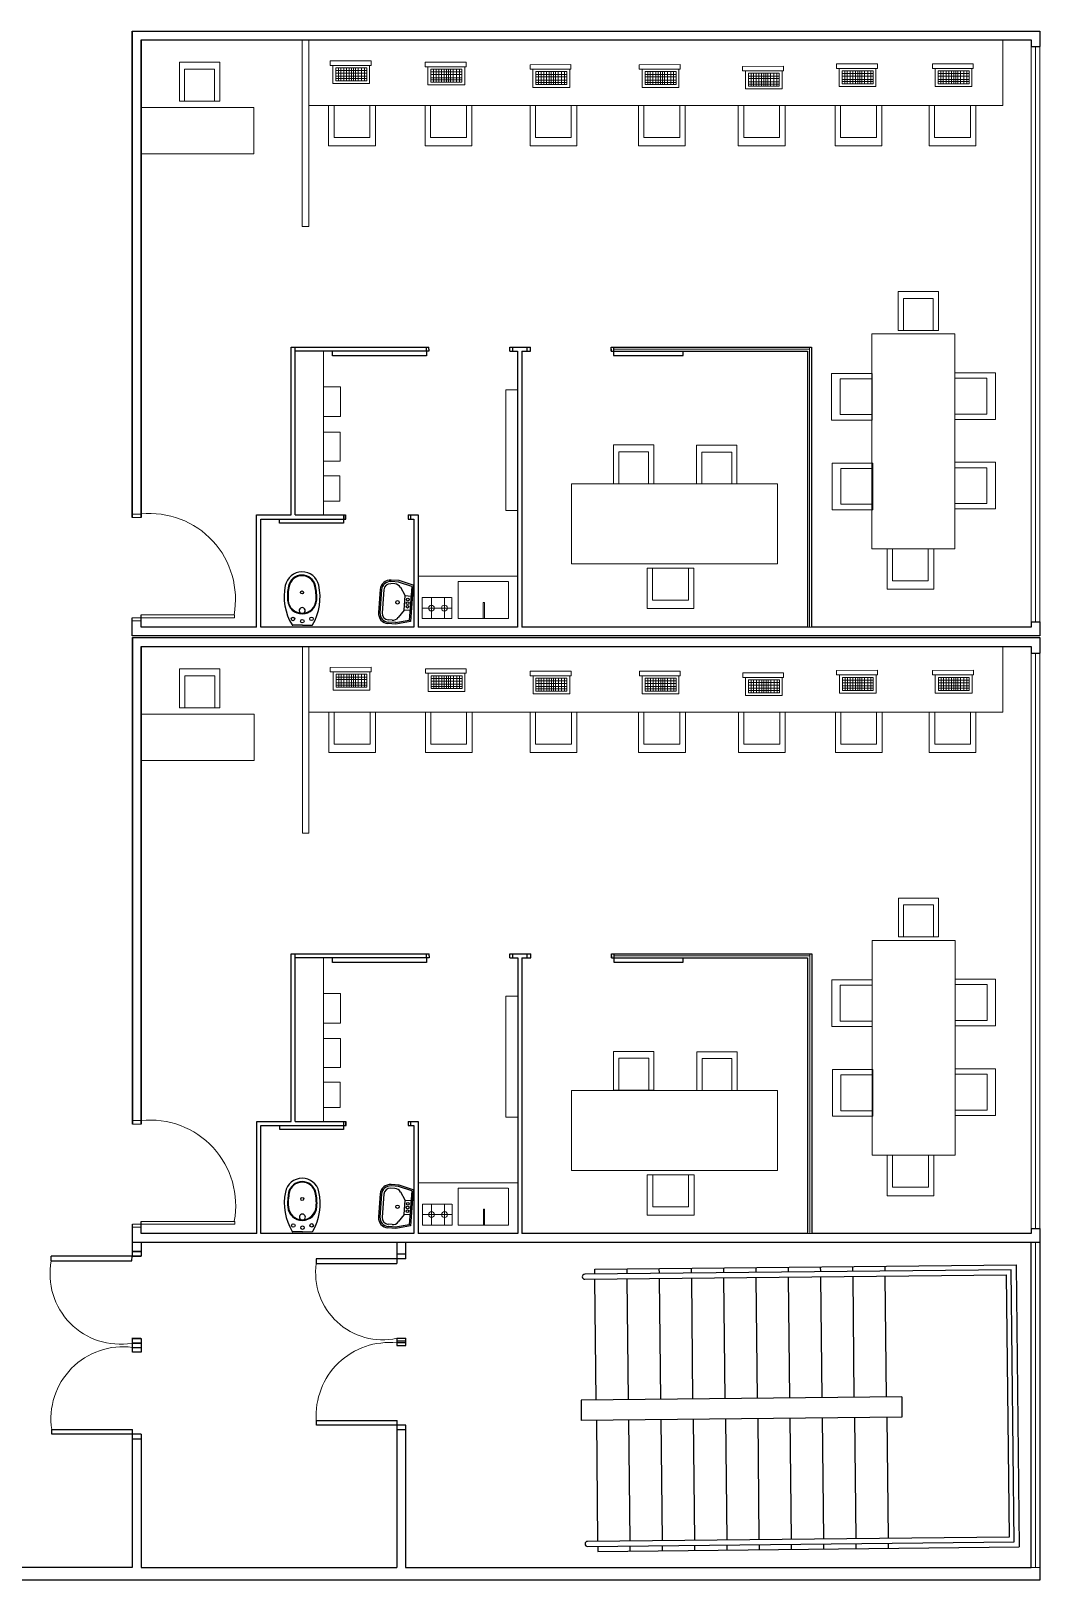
# Model space of a CAD drawing. Header units: metres. Extents: x 325024 to 7190115, y 7391967 to 10157759.
# Drawn here: x 326543.86 to 326553.87, y 7393250.49 to 7393265.85 of the extents above; entities that cross this region are included whole.
import ezdxf

# ---------------------------------------------------------------- set-up
doc = ezdxf.new("R2010")
doc.units = ezdxf.units.M
for name, color, linetype in [('Alvenaria', 6, 'Continuous'), ('Corrimão', 1, 'Continuous'), ('HIDRAULICA', 3, 'Continuous'), ('PECAS', 2, 'Continuous')]:
    doc.layers.add(name, color=color, linetype=linetype)
for name, color, linetype, lineweight in [('ESQUADRIA', 2, 'Continuous', 15), ('linagrossa', 7, 'Continuous', 25), ('MÓVEIS', 7, 'Continuous', 13), ('PISO', 254, 'Continuous', 9), ('VIDRO', 4, 'Continuous', 15)]:
    doc.layers.add(name, color=color, linetype=linetype, lineweight=lineweight)

# ---------------------------------------------------------------- blocks, each defined once
blk = doc.blocks.new('new block.dwg vaso sanitario')
at = {"layer": 'PECAS', "color": 0}
for q in [(0, 95.742742), (0, -95.742742)]:
    blk.add_line((0, 0), q, dxfattribs=at)
for centre, radius in [((40.000002, 0), 17.500001), ((62.500003, 91.500003), 17.500001), ((325.000014, 0), 15.000001), ((62.500003, -91.500004), 17.500001)]:
    blk.add_circle(centre, radius, dxfattribs=at)
for centre, radius, start, end in [((281.877309, -367.965429), 546.302538, 78.038978, 120.612911), ((359.829176, 0), 170.170846, 0, 78.038978), ((7.500001, 95.742742), 7.5, 120.612911, 180), ((257.500011, 0), 145.000006, 94.115245, 180), ((257.500011, 0), 145.000006, 180, 265.884755), ((257.500011, 0), 138.500006, 94.115245, 180), ((257.500011, 0), 138.500006, 180, 265.884755), ((145.000006, 0), 30.000001, 213.541951, 146.458049), ((282.97582, -354.084727), 500.00002, 77.754014, 94.115245), ((282.97582, -354.084727), 493.50002, 77.754014, 94.115245), ((359.829176, 0), 131.170844, 0, 77.754014), ((359.829176, 0), 131.170844, 282.245986, 0), ((359.829176, 0), 137.670844, 0, 77.754014), ((359.829176, 0), 137.670844, 282.245986, 0), ((359.829176, 0), 170.170846, 281.961022, 0), ((7.500001, -95.742742), 7.5, 180, 239.387089), ((281.877309, 367.965428), 546.302538, 239.387089, 281.961022), ((282.97582, 354.084726), 500.00002, 265.884755, 282.245986), ((282.97582, 354.084726), 493.50002, 265.884755, 282.245986)]:
    blk.add_arc(centre, radius, start, end, dxfattribs=at)
blk = doc.blocks.new('Escada Emergência')
at = {"layer": 'Alvenaria'}
for p, q in [((-4.18, -0.05), (-4.18, 0)), ((-4.18, 0), (0, 0)), ((-3.86, -0.05), (-3.86, 0)), ((-3.54, -0.05), (-3.54, 0)), ((-3.22, -0.05), (-3.22, 0)), ((-2.9, -0.05), (-2.9, 0)), ((-2.58, -0.05), (-2.58, 0)), ((-2.26, -0.05), (-2.26, 0)), ((-1.94, -0.05), (-1.94, 0)), ((-1.62, -0.05), (-1.62, 0)), ((-1.3, -0.05), (-1.3, 0)), ((0, -2.8), (0, 0)), ((-4.18, -1.3), (-4.18, -0.1)), ((-3.86, -1.3), (-3.86, -0.1)), ((-3.54, -1.3), (-3.54, -0.1)), ((-3.22, -1.3), (-3.22, -0.1)), ((-2.9, -1.3), (-2.9, -0.1)), ((-2.58, -1.3), (-2.58, -0.1)), ((-2.26, -1.3), (-2.26, -0.1)), ((-1.94, -1.3), (-1.94, -0.1)), ((-1.62, -1.3), (-1.62, -0.1)), ((-1.3, -1.3), (-1.3, -0.1)), ((-1.15, -1.3), (-4.33, -1.3)), ((-4.33, -1.5), (-4.33, -1.3)), ((-1.15, -1.5), (-1.15, -1.3)), ((-1.15, -1.5), (-4.33, -1.5)), ((-4.18, -1.5), (-4.18, -2.7)), ((-3.86, -1.5), (-3.86, -2.7)), ((-3.54, -1.5), (-3.54, -2.7)), ((-3.22, -1.5), (-3.22, -2.7)), ((-2.9, -1.5), (-2.9, -2.7)), ((-2.58, -1.5), (-2.58, -2.7)), ((-2.26, -1.5), (-2.26, -2.7)), ((-1.94, -1.5), (-1.94, -2.7)), ((-1.62, -1.5), (-1.62, -2.7)), ((-1.3, -1.5), (-1.3, -2.7)), ((-4.18, -2.75), (-4.18, -2.8)), ((-3.86, -2.75), (-3.86, -2.8)), ((-3.54, -2.75), (-3.54, -2.8)), ((-3.22, -2.75), (-3.22, -2.8)), ((-2.9, -2.75), (-2.9, -2.8)), ((-2.58, -2.75), (-2.58, -2.8)), ((-2.26, -2.75), (-2.26, -2.8)), ((-1.94, -2.75), (-1.94, -2.8)), ((-1.62, -2.75), (-1.62, -2.8)), ((-1.3, -2.75), (-1.3, -2.8)), ((-4.18, -2.8), (0, -2.8))]:
    blk.add_line(p, q, dxfattribs=at)
at = {"layer": 'Corrimão'}
blk.add_lwpolyline([(-4.28, -0.05), (-0.05, -0.05), (-0.05, -2.75), (-4.28, -2.75, -1), (-4.28, -2.7), (-0.1, -2.7), (-0.1, -0.1), (-4.28, -0.1, -1)], format="xyb", close=True, dxfattribs=at)
blk = doc.blocks.new('pia de banheiro')
at = {"layer": 'HIDRAULICA', "color": 0}
for p, q in [((-1167.941, -47.098), (-1167.741, -47.048)), ((-1167.921, -47.113), (-1167.736, -47.067)), ((-1167.741, -47.048), (-1167.632, -47.048)), ((-1167.741, -47.068), (-1167.632, -47.068)), ((-1167.941, -47.598), (-1167.941, -47.098)), ((-1167.921, -47.582), (-1167.921, -47.113)), ((-1167.921, -47.248), (-1167.841, -47.248)), ((-1167.841, -47.248), (-1167.767, -47.141)), ((-1167.841, -47.248), (-1167.841, -47.448)), ((-1167.685, -47.098), (-1167.632, -47.098)), ((-1167.541, -47.506), (-1167.541, -47.189)), ((-1167.511, -47.506), (-1167.511, -47.189)), ((-1167.491, -47.506), (-1167.491, -47.189)), ((-1167.841, -47.448), (-1167.921, -47.448)), ((-1167.841, -47.448), (-1167.771, -47.553)), ((-1167.941, -47.598), (-1167.741, -47.648)), ((-1167.921, -47.582), (-1167.736, -47.628)), ((-1167.741, -47.628), (-1167.632, -47.628)), ((-1167.741, -47.648), (-1167.632, -47.648)), ((-1167.687, -47.598), (-1167.632, -47.598))]:
    blk.add_line(p, q, dxfattribs=at)
for centre, radius in [((-1167.881, -47.298), 0.0183), ((-1167.881, -47.348), 0.0195), ((-1167.881, -47.398), 0.0182), ((-1167.741, -47.348), 0.0234)]:
    blk.add_circle(centre, radius, dxfattribs=at)
for centre, radius, start, end in [((-1167.632, -47.189), 0.141, 0, 90), ((-1167.632, -47.189), 0.121, 0, 90), ((-1167.685, -47.198), 0.1, 90, 145.2405), ((-1167.632, -47.189), 0.0914, 0, 90), ((-1167.632, -47.506), 0.0914, 270, 0), ((-1167.632, -47.506), 0.121, 270, 0), ((-1167.632, -47.506), 0.141, 270, 0), ((-1167.687, -47.498), 0.1, 213.7272, 270)]:
    blk.add_arc(centre, radius, start, end, dxfattribs=at)

msp = doc.modelspace()

# ---------------------------------------------------------------- linework, layer by layer
at = {"layer": 'ESQUADRIA'}
for centre, radius, start, end in [((326545.041, 7393260.22), 0.848, 349.3824, 95.9696), ((326545.043, 7393254.204), 0.848, 349.3824, 95.9696), ((326544.745, 7393253.524), 0.695, 169.2345, 279.686), ((326547.348, 7393253.536), 0.664, 171.9403, 282.2077), ((326544.773, 7393252.089), 0.714, 82.3909, 188.6886), ((326547.412, 7393252.122), 0.723, 83.9553, 183.9933)]:
    msp.add_arc(centre, radius, start, end, dxfattribs=at)
at = {"layer": 'linagrossa'}
for p, q in [((326544.866, 7393265.854), (326553.866, 7393265.854)), ((326544.866, 7393261.028), (326544.866, 7393265.854)), ((326544.866, 7393265.854), (326544.866, 7393261.028)), ((326544.953, 7393265.767), (326553.778, 7393265.767)), ((326544.953, 7393261.028), (326544.953, 7393265.767)), ((326544.953, 7393265.767), (326544.953, 7393261.028)), ((326553.778, 7393265.767), (326553.778, 7393265.7)), ((326553.866, 7393265.854), (326553.866, 7393265.7)), ((326553.778, 7393265.7), (326553.866, 7393265.7)), ((326546.44, 7393261.054), (326546.44, 7393262.718)), ((326546.44, 7393262.718), (326547.808, 7393262.718)), ((326546.481, 7393261.054), (326546.481, 7393262.718)), ((326547.782, 7393262.677), (326547.782, 7393262.718)), ((326547.808, 7393262.698), (326547.808, 7393262.718)), ((326547.808, 7393262.698), (326547.808, 7393262.677)), ((326548.608, 7393262.718), (326548.728, 7393262.718)), ((326548.608, 7393262.677), (326548.608, 7393262.718)), ((326548.639, 7393262.677), (326548.639, 7393262.718)), ((326548.728, 7393262.718), (326548.815, 7393262.718)), ((326548.781, 7393262.677), (326548.781, 7393262.718)), ((326548.815, 7393262.677), (326548.815, 7393262.718)), ((326549.615, 7393262.718), (326551.602, 7393262.718)), ((326549.615, 7393262.677), (326549.615, 7393262.718)), ((326549.615, 7393262.698), (326549.615, 7393262.698)), ((326549.615, 7393262.698), (326549.615, 7393262.677)), ((326549.639, 7393262.718), (326549.639, 7393262.677)), ((326551.602, 7393262.718), (326551.602, 7393259.942)), ((326547.808, 7393262.677), (326546.481, 7393262.677)), ((326546.851, 7393262.631), (326546.851, 7393262.677)), ((326547.782, 7393262.631), (326546.851, 7393262.631)), ((326547.782, 7393262.677), (326547.782, 7393262.631)), ((326548.608, 7393262.677), (326548.687, 7393262.677)), ((326548.687, 7393262.677), (326548.687, 7393259.942)), ((326548.728, 7393262.677), (326548.728, 7393259.942)), ((326548.728, 7393262.677), (326548.815, 7393262.677)), ((326549.615, 7393262.677), (326551.561, 7393262.677)), ((326549.639, 7393262.677), (326549.639, 7393262.635)), ((326549.639, 7393262.635), (326550.22, 7393262.635)), ((326550.22, 7393262.635), (326550.328, 7393262.635)), ((326550.328, 7393262.635), (326550.328, 7393262.677)), ((326551.561, 7393262.677), (326551.561, 7393259.942)), ((326546.099, 7393259.942), (326546.099, 7393261.054)), ((326546.099, 7393261.054), (326546.44, 7393261.054)), ((326546.14, 7393259.942), (326546.14, 7393261.013)), ((326546.14, 7393261.013), (326546.802, 7393261.013)), ((326546.326, 7393260.973), (326546.326, 7393261.013)), ((326546.481, 7393261.054), (326546.802, 7393261.054)), ((326546.802, 7393261.054), (326546.981, 7393261.054)), ((326546.802, 7393261.013), (326546.983, 7393261.013)), ((326546.959, 7393261.054), (326546.959, 7393261.013)), ((326546.959, 7393261.013), (326546.959, 7393260.973)), ((326546.981, 7393261.013), (326546.981, 7393261.054)), ((326546.981, 7393261.054), (326546.981, 7393261.013)), ((326547.602, 7393261.054), (326547.699, 7393261.054)), ((326547.602, 7393261.054), (326547.602, 7393261.013)), ((326547.602, 7393261.013), (326547.658, 7393261.013)), ((326547.623, 7393261.054), (326547.623, 7393261.013)), ((326547.658, 7393261.013), (326547.658, 7393259.942)), ((326547.699, 7393261.054), (326547.699, 7393259.942)), ((326546.959, 7393260.973), (326546.326, 7393260.973)), ((326544.866, 7393259.854), (326544.866, 7393260.034)), ((326544.953, 7393259.942), (326544.953, 7393260.063)), ((326546.099, 7393259.942), (326544.953, 7393259.942)), ((326547.658, 7393259.942), (326546.14, 7393259.942)), ((326548.687, 7393259.942), (326547.699, 7393259.942)), ((326551.561, 7393259.942), (326548.728, 7393259.942)), ((326553.778, 7393259.942), (326551.602, 7393259.942)), ((326553.778, 7393259.994), (326553.866, 7393259.994)), ((326553.778, 7393259.994), (326553.778, 7393259.942)), ((326553.866, 7393259.994), (326553.866, 7393259.854)), ((326553.866, 7393259.854), (326544.866, 7393259.854)), ((326544.867, 7393259.838), (326553.867, 7393259.838)), ((326544.867, 7393255.012), (326544.867, 7393259.838)), ((326544.867, 7393259.838), (326544.867, 7393255.012)), ((326553.867, 7393259.838), (326553.867, 7393259.684)), ((326544.955, 7393259.75), (326553.78, 7393259.75)), ((326544.955, 7393255.012), (326544.955, 7393259.75)), ((326544.955, 7393259.75), (326544.955, 7393255.012)), ((326553.78, 7393259.75), (326553.78, 7393259.684)), ((326553.78, 7393259.684), (326553.867, 7393259.684)), ((326546.441, 7393255.038), (326546.441, 7393256.702)), ((326546.441, 7393256.702), (326547.81, 7393256.702)), ((326546.482, 7393255.038), (326546.482, 7393256.702)), ((326547.784, 7393256.661), (326547.784, 7393256.702)), ((326547.81, 7393256.682), (326547.81, 7393256.702)), ((326548.61, 7393256.702), (326548.729, 7393256.702)), ((326548.61, 7393256.661), (326548.61, 7393256.702)), ((326548.641, 7393256.661), (326548.641, 7393256.702)), ((326548.729, 7393256.702), (326548.817, 7393256.702)), ((326548.783, 7393256.661), (326548.783, 7393256.702)), ((326548.817, 7393256.661), (326548.817, 7393256.702)), ((326549.617, 7393256.702), (326551.603, 7393256.702)), ((326549.617, 7393256.661), (326549.617, 7393256.702)), ((326549.64, 7393256.702), (326549.64, 7393256.661)), ((326551.603, 7393256.702), (326551.603, 7393253.926)), ((326547.81, 7393256.661), (326546.482, 7393256.661)), ((326546.852, 7393256.615), (326546.852, 7393256.661)), ((326547.784, 7393256.615), (326546.852, 7393256.615)), ((326547.784, 7393256.661), (326547.784, 7393256.615)), ((326547.81, 7393256.682), (326547.81, 7393256.661)), ((326548.61, 7393256.661), (326548.688, 7393256.661)), ((326548.688, 7393256.661), (326548.688, 7393253.926)), ((326548.729, 7393256.661), (326548.729, 7393253.926)), ((326548.729, 7393256.661), (326548.817, 7393256.661)), ((326549.617, 7393256.682), (326549.617, 7393256.682)), ((326549.617, 7393256.682), (326549.617, 7393256.661)), ((326549.617, 7393256.661), (326551.562, 7393256.661)), ((326549.64, 7393256.661), (326549.64, 7393256.619)), ((326549.64, 7393256.619), (326550.221, 7393256.619)), ((326550.221, 7393256.619), (326550.329, 7393256.619)), ((326550.329, 7393256.619), (326550.329, 7393256.661)), ((326551.562, 7393256.661), (326551.562, 7393253.926)), ((326546.1, 7393253.926), (326546.1, 7393255.038)), ((326546.1, 7393255.038), (326546.441, 7393255.038)), ((326546.482, 7393255.038), (326546.803, 7393255.038)), ((326546.803, 7393255.038), (326546.983, 7393255.038)), ((326546.96, 7393255.038), (326546.96, 7393254.997)), ((326546.983, 7393254.997), (326546.983, 7393255.038)), ((326546.983, 7393255.038), (326546.983, 7393254.997)), ((326547.603, 7393255.038), (326547.7, 7393255.038)), ((326547.603, 7393255.038), (326547.603, 7393254.997)), ((326547.624, 7393255.038), (326547.624, 7393254.997)), ((326547.7, 7393255.038), (326547.7, 7393253.926)), ((326546.141, 7393253.926), (326546.141, 7393254.997)), ((326546.141, 7393254.997), (326546.803, 7393254.997)), ((326546.328, 7393254.957), (326546.328, 7393254.997)), ((326546.96, 7393254.957), (326546.328, 7393254.957)), ((326546.803, 7393254.997), (326546.985, 7393254.997)), ((326546.96, 7393254.997), (326546.96, 7393254.957)), ((326547.603, 7393254.997), (326547.659, 7393254.997)), ((326547.659, 7393254.997), (326547.659, 7393253.926)), ((326544.867, 7393253.838), (326544.867, 7393254.018)), ((326544.955, 7393253.926), (326544.955, 7393254.046)), ((326553.78, 7393253.977), (326553.867, 7393253.977)), ((326553.78, 7393253.977), (326553.78, 7393253.926)), ((326553.867, 7393253.977), (326553.867, 7393253.838)), ((326544.866, 7393253.844), (326544.866, 7393253.7)), ((326553.867, 7393253.838), (326544.867, 7393253.838)), ((326544.953, 7393253.844), (326544.953, 7393253.701)), ((326546.1, 7393253.926), (326544.955, 7393253.926)), ((326547.659, 7393253.926), (326546.141, 7393253.926)), ((326547.488, 7393253.844), (326547.488, 7393253.63)), ((326547.576, 7393253.844), (326547.576, 7393253.675)), ((326548.688, 7393253.926), (326547.7, 7393253.926)), ((326551.562, 7393253.926), (326548.729, 7393253.926)), ((326553.78, 7393253.926), (326551.603, 7393253.926)), ((326553.78, 7393250.613), (326553.78, 7393253.838)), ((326553.867, 7393253.838), (326553.867, 7393250.655)), ((326544.862, 7393253.7), (326544.062, 7393253.7)), ((326544.062, 7393253.654), (326544.062, 7393253.7)), ((326544.062, 7393253.654), (326544.862, 7393253.654)), ((326544.95, 7393253.748), (326544.862, 7393253.748)), ((326544.95, 7393253.7), (326544.862, 7393253.7)), ((326544.862, 7393253.654), (326544.866, 7393253.7)), ((326544.866, 7393253.749), (326544.953, 7393253.749)), ((326544.866, 7393253.701), (326544.953, 7393253.701)), ((326547.49, 7393253.675), (326546.69, 7393253.675)), ((326546.69, 7393253.675), (326546.69, 7393253.63)), ((326546.69, 7393253.63), (326547.49, 7393253.63)), ((326547.578, 7393253.723), (326547.49, 7393253.723)), ((326547.578, 7393253.675), (326547.49, 7393253.675)), ((326544.95, 7393252.885), (326544.862, 7393252.885)), ((326544.866, 7393252.886), (326544.866, 7393252.797)), ((326544.866, 7393252.886), (326544.953, 7393252.886)), ((326544.953, 7393252.886), (326544.953, 7393252.751)), ((326547.488, 7393252.887), (326547.488, 7393252.842)), ((326547.578, 7393252.86), (326547.49, 7393252.86)), ((326547.491, 7393252.887), (326547.578, 7393252.887)), ((326547.576, 7393252.887), (326547.576, 7393252.814)), ((326544.862, 7393252.839), (326544.95, 7393252.839)), ((326544.953, 7393252.84), (326544.866, 7393252.84)), ((326544.866, 7393252.797), (326544.866, 7393252.751)), ((326544.868, 7393252.797), (326544.955, 7393252.797)), ((326544.955, 7393252.751), (326544.868, 7393252.751)), ((326547.488, 7393252.842), (326547.488, 7393252.814)), ((326547.49, 7393252.814), (326547.578, 7393252.814)), ((326547.578, 7393252.842), (326547.491, 7393252.842)), ((326544.068, 7393251.936), (326544.068, 7393251.982)), ((326544.068, 7393251.982), (326544.868, 7393251.982)), ((326544.868, 7393251.936), (326544.068, 7393251.936)), ((326544.866, 7393251.982), (326544.866, 7393250.613)), ((326544.955, 7393251.936), (326544.868, 7393251.936)), ((326544.953, 7393251.936), (326544.953, 7393250.613)), ((326546.691, 7393252.026), (326546.691, 7393252.072)), ((326546.691, 7393252.072), (326547.491, 7393252.072)), ((326547.491, 7393252.026), (326546.691, 7393252.026)), ((326547.488, 7393252.072), (326547.488, 7393250.613)), ((326547.578, 7393252.026), (326547.491, 7393252.026)), ((326547.578, 7393251.978), (326547.491, 7393251.978)), ((326547.576, 7393252.026), (326547.576, 7393250.613)), ((326544.955, 7393251.888), (326544.868, 7393251.888)), ((326544.866, 7393250.613), (326537.909, 7393250.613)), ((326544.953, 7393250.613), (326547.488, 7393250.613)), ((326547.576, 7393250.613), (326553.78, 7393250.613)), ((326553.867, 7393250.655), (326553.867, 7393250.489)), ((326553.867, 7393250.489), (326537.821, 7393250.489))]:
    msp.add_line(p, q, dxfattribs=at)
at = {"layer": 'PISO'}
for p, q in [((326546.616, 7393265.116), (326546.616, 7393265.767)), ((326553.498, 7393265.767), (326553.498, 7393265.116)), ((326547.233, 7393265.559), (326546.828, 7393265.558)), ((326546.828, 7393265.513), (326546.828, 7393265.558)), ((326546.828, 7393265.513), (326547.233, 7393265.513)), ((326546.855, 7393265.513), (326546.855, 7393265.333)), ((326547.192, 7393265.489), (326546.885, 7393265.489)), ((326546.885, 7393265.489), (326546.885, 7393265.361)), ((326547.192, 7393265.462), (326546.885, 7393265.462)), ((326546.912, 7393265.489), (326546.912, 7393265.361)), ((326546.935, 7393265.361), (326546.935, 7393265.489)), ((326546.963, 7393265.489), (326546.963, 7393265.361)), ((326546.99, 7393265.361), (326546.99, 7393265.489)), ((326547.015, 7393265.489), (326547.015, 7393265.361)), ((326547.038, 7393265.361), (326547.038, 7393265.489)), ((326547.059, 7393265.361), (326547.059, 7393265.489)), ((326547.078, 7393265.361), (326547.078, 7393265.489)), ((326547.106, 7393265.361), (326547.106, 7393265.489)), ((326547.139, 7393265.361), (326547.139, 7393265.489)), ((326547.168, 7393265.361), (326547.168, 7393265.489)), ((326547.192, 7393265.361), (326547.192, 7393265.489)), ((326547.219, 7393265.333), (326547.219, 7393265.513)), ((326547.233, 7393265.513), (326547.233, 7393265.559)), ((326548.175, 7393265.546), (326547.77, 7393265.544)), ((326547.77, 7393265.499), (326547.77, 7393265.544)), ((326547.77, 7393265.499), (326548.175, 7393265.499)), ((326547.798, 7393265.499), (326547.798, 7393265.319)), ((326548.134, 7393265.475), (326547.827, 7393265.475)), ((326547.827, 7393265.475), (326547.827, 7393265.347)), ((326547.854, 7393265.475), (326547.854, 7393265.347)), ((326547.878, 7393265.347), (326547.878, 7393265.475)), ((326547.906, 7393265.475), (326547.906, 7393265.347)), ((326547.933, 7393265.347), (326547.933, 7393265.475)), ((326547.958, 7393265.475), (326547.958, 7393265.347)), ((326547.981, 7393265.347), (326547.981, 7393265.475)), ((326548.001, 7393265.347), (326548.001, 7393265.475)), ((326548.021, 7393265.347), (326548.021, 7393265.475)), ((326548.049, 7393265.347), (326548.049, 7393265.475)), ((326548.081, 7393265.347), (326548.081, 7393265.475)), ((326548.111, 7393265.347), (326548.111, 7393265.475)), ((326548.134, 7393265.347), (326548.134, 7393265.475)), ((326548.162, 7393265.319), (326548.162, 7393265.499)), ((326548.175, 7393265.499), (326548.175, 7393265.546)), ((326549.216, 7393265.522), (326548.811, 7393265.52)), ((326548.811, 7393265.475), (326548.811, 7393265.52)), ((326548.811, 7393265.475), (326549.216, 7393265.475)), ((326548.838, 7393265.475), (326548.838, 7393265.295)), ((326549.203, 7393265.295), (326549.203, 7393265.475)), ((326549.216, 7393265.475), (326549.216, 7393265.522)), ((326550.299, 7393265.522), (326549.893, 7393265.52)), ((326549.893, 7393265.475), (326549.893, 7393265.52)), ((326549.893, 7393265.475), (326550.299, 7393265.475)), ((326549.921, 7393265.475), (326549.921, 7393265.295)), ((326550.285, 7393265.295), (326550.285, 7393265.475)), ((326550.299, 7393265.475), (326550.299, 7393265.522)), ((326551.323, 7393265.505), (326550.918, 7393265.503)), ((326550.918, 7393265.459), (326550.918, 7393265.503)), ((326550.918, 7393265.459), (326551.323, 7393265.459)), ((326550.946, 7393265.459), (326550.946, 7393265.279)), ((326551.31, 7393265.279), (326551.31, 7393265.459)), ((326551.323, 7393265.459), (326551.323, 7393265.505)), ((326552.254, 7393265.529), (326551.848, 7393265.527)), ((326551.848, 7393265.483), (326551.848, 7393265.527)), ((326551.848, 7393265.483), (326552.254, 7393265.483)), ((326551.876, 7393265.483), (326551.876, 7393265.302)), ((326552.213, 7393265.459), (326551.906, 7393265.459)), ((326551.906, 7393265.459), (326551.906, 7393265.33)), ((326551.933, 7393265.459), (326551.933, 7393265.33)), ((326551.956, 7393265.33), (326551.956, 7393265.459)), ((326551.984, 7393265.459), (326551.984, 7393265.33)), ((326552.011, 7393265.33), (326552.011, 7393265.459)), ((326552.036, 7393265.459), (326552.036, 7393265.33)), ((326552.059, 7393265.33), (326552.059, 7393265.459)), ((326552.08, 7393265.33), (326552.08, 7393265.459)), ((326552.099, 7393265.33), (326552.099, 7393265.459)), ((326552.127, 7393265.33), (326552.127, 7393265.459)), ((326552.16, 7393265.33), (326552.16, 7393265.459)), ((326552.189, 7393265.33), (326552.189, 7393265.459)), ((326552.213, 7393265.33), (326552.213, 7393265.459)), ((326552.24, 7393265.302), (326552.24, 7393265.483)), ((326552.254, 7393265.483), (326552.254, 7393265.529)), ((326553.205, 7393265.529), (326552.8, 7393265.527)), ((326552.8, 7393265.483), (326552.8, 7393265.527)), ((326552.8, 7393265.483), (326553.205, 7393265.483)), ((326552.828, 7393265.483), (326552.828, 7393265.302)), ((326553.164, 7393265.459), (326552.857, 7393265.459)), ((326552.857, 7393265.459), (326552.857, 7393265.33)), ((326552.884, 7393265.459), (326552.884, 7393265.33)), ((326552.908, 7393265.33), (326552.908, 7393265.459)), ((326552.936, 7393265.459), (326552.936, 7393265.33)), ((326552.963, 7393265.33), (326552.963, 7393265.459)), ((326552.988, 7393265.459), (326552.988, 7393265.33)), ((326553.011, 7393265.33), (326553.011, 7393265.459)), ((326553.031, 7393265.33), (326553.031, 7393265.459)), ((326553.051, 7393265.33), (326553.051, 7393265.459)), ((326553.079, 7393265.33), (326553.079, 7393265.459)), ((326553.111, 7393265.33), (326553.111, 7393265.459)), ((326553.141, 7393265.33), (326553.141, 7393265.459)), ((326553.164, 7393265.33), (326553.164, 7393265.459)), ((326553.192, 7393265.302), (326553.192, 7393265.483)), ((326553.205, 7393265.483), (326553.205, 7393265.529)), ((326546.855, 7393265.333), (326547.219, 7393265.333)), ((326546.885, 7393265.436), (326547.192, 7393265.436)), ((326547.192, 7393265.405), (326546.885, 7393265.405)), ((326546.885, 7393265.382), (326547.192, 7393265.382)), ((326546.885, 7393265.361), (326547.192, 7393265.361)), ((326547.798, 7393265.319), (326548.162, 7393265.319)), ((326548.134, 7393265.448), (326547.827, 7393265.448)), ((326547.827, 7393265.422), (326548.134, 7393265.422)), ((326548.134, 7393265.391), (326547.827, 7393265.391)), ((326547.827, 7393265.368), (326548.134, 7393265.368)), ((326547.827, 7393265.347), (326548.134, 7393265.347)), ((326549.175, 7393265.451), (326548.868, 7393265.451)), ((326548.868, 7393265.451), (326548.868, 7393265.323)), ((326549.175, 7393265.424), (326548.868, 7393265.424)), ((326548.868, 7393265.398), (326549.175, 7393265.398)), ((326549.175, 7393265.367), (326548.868, 7393265.367)), ((326548.868, 7393265.344), (326549.175, 7393265.344)), ((326548.868, 7393265.323), (326549.175, 7393265.323)), ((326548.895, 7393265.451), (326548.895, 7393265.323)), ((326548.919, 7393265.323), (326548.919, 7393265.451)), ((326548.946, 7393265.451), (326548.946, 7393265.323)), ((326548.973, 7393265.323), (326548.973, 7393265.451)), ((326548.999, 7393265.451), (326548.999, 7393265.323)), ((326549.021, 7393265.323), (326549.021, 7393265.451)), ((326549.042, 7393265.323), (326549.042, 7393265.451)), ((326549.061, 7393265.323), (326549.061, 7393265.451)), ((326549.089, 7393265.323), (326549.089, 7393265.451)), ((326549.122, 7393265.323), (326549.122, 7393265.451)), ((326549.151, 7393265.323), (326549.151, 7393265.451)), ((326549.175, 7393265.323), (326549.175, 7393265.451)), ((326550.258, 7393265.451), (326549.951, 7393265.451)), ((326549.951, 7393265.451), (326549.951, 7393265.323)), ((326550.258, 7393265.424), (326549.951, 7393265.424)), ((326549.951, 7393265.398), (326550.258, 7393265.398)), ((326550.258, 7393265.367), (326549.951, 7393265.367)), ((326549.951, 7393265.344), (326550.258, 7393265.344)), ((326549.951, 7393265.323), (326550.258, 7393265.323)), ((326549.978, 7393265.451), (326549.978, 7393265.323)), ((326550.001, 7393265.323), (326550.001, 7393265.451)), ((326550.029, 7393265.451), (326550.029, 7393265.323)), ((326550.056, 7393265.323), (326550.056, 7393265.451)), ((326550.081, 7393265.451), (326550.081, 7393265.323)), ((326550.104, 7393265.323), (326550.104, 7393265.451)), ((326550.125, 7393265.323), (326550.125, 7393265.451)), ((326550.144, 7393265.323), (326550.144, 7393265.451)), ((326550.172, 7393265.323), (326550.172, 7393265.451)), ((326550.205, 7393265.323), (326550.205, 7393265.451)), ((326550.234, 7393265.323), (326550.234, 7393265.451)), ((326550.258, 7393265.323), (326550.258, 7393265.451)), ((326551.282, 7393265.435), (326550.975, 7393265.435)), ((326550.975, 7393265.435), (326550.975, 7393265.306)), ((326551.282, 7393265.407), (326550.975, 7393265.407)), ((326550.975, 7393265.382), (326551.282, 7393265.382)), ((326551.282, 7393265.35), (326550.975, 7393265.35)), ((326550.975, 7393265.328), (326551.282, 7393265.328)), ((326550.975, 7393265.306), (326551.282, 7393265.306)), ((326551.002, 7393265.435), (326551.002, 7393265.306)), ((326551.026, 7393265.306), (326551.026, 7393265.435)), ((326551.053, 7393265.435), (326551.053, 7393265.306)), ((326551.08, 7393265.306), (326551.08, 7393265.435)), ((326551.106, 7393265.435), (326551.106, 7393265.306)), ((326551.129, 7393265.306), (326551.129, 7393265.435)), ((326551.149, 7393265.306), (326551.149, 7393265.435)), ((326551.169, 7393265.306), (326551.169, 7393265.435)), ((326551.196, 7393265.306), (326551.196, 7393265.435)), ((326551.229, 7393265.306), (326551.229, 7393265.435)), ((326551.258, 7393265.306), (326551.258, 7393265.435)), ((326551.282, 7393265.306), (326551.282, 7393265.435)), ((326551.876, 7393265.302), (326552.24, 7393265.302)), ((326552.213, 7393265.431), (326551.906, 7393265.431)), ((326551.906, 7393265.406), (326552.213, 7393265.406)), ((326552.213, 7393265.374), (326551.906, 7393265.374)), ((326551.906, 7393265.352), (326552.213, 7393265.352)), ((326551.906, 7393265.33), (326552.213, 7393265.33)), ((326552.828, 7393265.302), (326553.192, 7393265.302)), ((326553.164, 7393265.431), (326552.857, 7393265.431)), ((326552.857, 7393265.406), (326553.164, 7393265.406)), ((326553.164, 7393265.374), (326552.857, 7393265.374)), ((326552.857, 7393265.352), (326553.164, 7393265.352)), ((326552.857, 7393265.33), (326553.164, 7393265.33)), ((326548.838, 7393265.295), (326549.203, 7393265.295)), ((326549.921, 7393265.295), (326550.285, 7393265.295)), ((326550.946, 7393265.279), (326551.31, 7393265.279)), ((326553.498, 7393265.116), (326546.616, 7393265.116)), ((326544.866, 7393261.063), (326544.953, 7393261.063)), ((326544.866, 7393261.028), (326544.953, 7393261.028)), ((326547.699, 7393260.446), (326548.687, 7393260.446)), ((326548.592, 7393260.393), (326548.096, 7393260.393)), ((326548.096, 7393260.393), (326548.096, 7393260.025)), ((326548.596, 7393260.025), (326548.596, 7393260.393)), ((326548.032, 7393260.235), (326547.741, 7393260.235)), ((326547.741, 7393260.235), (326547.741, 7393260.025)), ((326547.832, 7393260.025), (326547.832, 7393260.235)), ((326547.961, 7393260.025), (326547.961, 7393260.235)), ((326548.036, 7393260.025), (326548.036, 7393260.235)), ((326548.036, 7393260.13), (326547.741, 7393260.13)), ((326548.346, 7393260.025), (326548.346, 7393260.184)), ((326548.346, 7393260.184), (326548.359, 7393260.184)), ((326548.359, 7393260.184), (326548.359, 7393260.025)), ((326544.866, 7393260.034), (326544.953, 7393260.034)), ((326544.866, 7393260.004), (326544.953, 7393260.004)), ((326545.88, 7393260.063), (326544.953, 7393260.063)), ((326544.953, 7393260.034), (326545.88, 7393260.034)), ((326545.88, 7393260.034), (326545.88, 7393260.063)), ((326547.741, 7393260.025), (326548.036, 7393260.025)), ((326548.096, 7393260.025), (326548.596, 7393260.025)), ((326546.617, 7393259.099), (326546.617, 7393259.75)), ((326553.5, 7393259.75), (326553.5, 7393259.099)), ((326547.234, 7393259.543), (326546.829, 7393259.541)), ((326546.829, 7393259.497), (326546.829, 7393259.541)), ((326546.829, 7393259.497), (326547.234, 7393259.497)), ((326546.857, 7393259.497), (326546.857, 7393259.317)), ((326547.193, 7393259.473), (326546.886, 7393259.473)), ((326546.886, 7393259.473), (326546.886, 7393259.344)), ((326546.913, 7393259.473), (326546.913, 7393259.344)), ((326546.937, 7393259.344), (326546.937, 7393259.473)), ((326546.964, 7393259.473), (326546.964, 7393259.344)), ((326546.992, 7393259.344), (326546.992, 7393259.473)), ((326547.017, 7393259.473), (326547.017, 7393259.344)), ((326547.04, 7393259.344), (326547.04, 7393259.473)), ((326547.06, 7393259.344), (326547.06, 7393259.473)), ((326547.08, 7393259.344), (326547.08, 7393259.473)), ((326547.107, 7393259.344), (326547.107, 7393259.473)), ((326547.14, 7393259.344), (326547.14, 7393259.473)), ((326547.17, 7393259.344), (326547.17, 7393259.473)), ((326547.193, 7393259.344), (326547.193, 7393259.473)), ((326547.221, 7393259.317), (326547.221, 7393259.497)), ((326547.234, 7393259.497), (326547.234, 7393259.543)), ((326548.177, 7393259.529), (326547.772, 7393259.527)), ((326547.772, 7393259.483), (326547.772, 7393259.527)), ((326547.772, 7393259.483), (326548.177, 7393259.483)), ((326547.799, 7393259.483), (326547.799, 7393259.303)), ((326548.164, 7393259.303), (326548.164, 7393259.483)), ((326548.177, 7393259.483), (326548.177, 7393259.529)), ((326549.217, 7393259.505), (326548.812, 7393259.504)), ((326548.812, 7393259.459), (326548.812, 7393259.504)), ((326549.217, 7393259.459), (326549.217, 7393259.505)), ((326550.3, 7393259.505), (326549.895, 7393259.504)), ((326549.895, 7393259.459), (326549.895, 7393259.504)), ((326550.3, 7393259.459), (326550.3, 7393259.505)), ((326551.324, 7393259.489), (326550.919, 7393259.487)), ((326550.919, 7393259.443), (326550.919, 7393259.487)), ((326551.324, 7393259.443), (326551.324, 7393259.489)), ((326552.255, 7393259.513), (326551.85, 7393259.511)), ((326551.85, 7393259.467), (326551.85, 7393259.511)), ((326551.85, 7393259.467), (326552.255, 7393259.467)), ((326551.878, 7393259.467), (326551.878, 7393259.286)), ((326552.242, 7393259.286), (326552.242, 7393259.467)), ((326552.255, 7393259.467), (326552.255, 7393259.513)), ((326553.207, 7393259.513), (326552.802, 7393259.511)), ((326552.802, 7393259.467), (326552.802, 7393259.511)), ((326552.802, 7393259.467), (326553.207, 7393259.467)), ((326552.829, 7393259.467), (326552.829, 7393259.286)), ((326553.194, 7393259.286), (326553.194, 7393259.467)), ((326553.207, 7393259.467), (326553.207, 7393259.513)), ((326546.857, 7393259.317), (326547.221, 7393259.317)), ((326547.193, 7393259.445), (326546.886, 7393259.445)), ((326546.886, 7393259.42), (326547.193, 7393259.42)), ((326547.193, 7393259.389), (326546.886, 7393259.389)), ((326546.886, 7393259.366), (326547.193, 7393259.366)), ((326546.886, 7393259.344), (326547.193, 7393259.344)), ((326548.136, 7393259.459), (326547.829, 7393259.459)), ((326547.829, 7393259.459), (326547.829, 7393259.331)), ((326548.136, 7393259.432), (326547.829, 7393259.432)), ((326547.829, 7393259.406), (326548.136, 7393259.406)), ((326548.136, 7393259.375), (326547.829, 7393259.375)), ((326547.829, 7393259.352), (326548.136, 7393259.352)), ((326547.829, 7393259.331), (326548.136, 7393259.331)), ((326547.856, 7393259.459), (326547.856, 7393259.331)), ((326547.879, 7393259.331), (326547.879, 7393259.459)), ((326547.907, 7393259.459), (326547.907, 7393259.331)), ((326547.934, 7393259.331), (326547.934, 7393259.459)), ((326547.96, 7393259.459), (326547.96, 7393259.331)), ((326547.982, 7393259.331), (326547.982, 7393259.459)), ((326548.003, 7393259.331), (326548.003, 7393259.459)), ((326548.022, 7393259.331), (326548.022, 7393259.459)), ((326548.05, 7393259.331), (326548.05, 7393259.459)), ((326548.083, 7393259.331), (326548.083, 7393259.459)), ((326548.112, 7393259.331), (326548.112, 7393259.459)), ((326548.136, 7393259.331), (326548.136, 7393259.459)), ((326548.812, 7393259.459), (326549.217, 7393259.459)), ((326548.84, 7393259.459), (326548.84, 7393259.279)), ((326549.176, 7393259.435), (326548.869, 7393259.435)), ((326548.869, 7393259.435), (326548.869, 7393259.307)), ((326549.176, 7393259.408), (326548.869, 7393259.408)), ((326548.869, 7393259.382), (326549.176, 7393259.382)), ((326549.176, 7393259.351), (326548.869, 7393259.351)), ((326548.869, 7393259.328), (326549.176, 7393259.328)), ((326548.896, 7393259.435), (326548.896, 7393259.307)), ((326548.92, 7393259.307), (326548.92, 7393259.435)), ((326548.948, 7393259.435), (326548.948, 7393259.307)), ((326548.975, 7393259.307), (326548.975, 7393259.435)), ((326549, 7393259.435), (326549, 7393259.307)), ((326549.023, 7393259.307), (326549.023, 7393259.435)), ((326549.043, 7393259.307), (326549.043, 7393259.435)), ((326549.063, 7393259.307), (326549.063, 7393259.435)), ((326549.091, 7393259.307), (326549.091, 7393259.435)), ((326549.123, 7393259.307), (326549.123, 7393259.435)), ((326549.153, 7393259.307), (326549.153, 7393259.435)), ((326549.176, 7393259.307), (326549.176, 7393259.435)), ((326549.204, 7393259.279), (326549.204, 7393259.459)), ((326549.895, 7393259.459), (326550.3, 7393259.459)), ((326549.923, 7393259.459), (326549.923, 7393259.279)), ((326550.259, 7393259.435), (326549.952, 7393259.435)), ((326549.952, 7393259.435), (326549.952, 7393259.307)), ((326550.259, 7393259.408), (326549.952, 7393259.408)), ((326549.952, 7393259.382), (326550.259, 7393259.382)), ((326550.259, 7393259.351), (326549.952, 7393259.351)), ((326549.952, 7393259.328), (326550.259, 7393259.328)), ((326549.979, 7393259.435), (326549.979, 7393259.307)), ((326550.003, 7393259.307), (326550.003, 7393259.435)), ((326550.03, 7393259.435), (326550.03, 7393259.307)), ((326550.057, 7393259.307), (326550.057, 7393259.435)), ((326550.083, 7393259.435), (326550.083, 7393259.307)), ((326550.106, 7393259.307), (326550.106, 7393259.435)), ((326550.126, 7393259.307), (326550.126, 7393259.435)), ((326550.146, 7393259.307), (326550.146, 7393259.435)), ((326550.173, 7393259.307), (326550.173, 7393259.435)), ((326550.206, 7393259.307), (326550.206, 7393259.435)), ((326550.235, 7393259.307), (326550.235, 7393259.435)), ((326550.259, 7393259.307), (326550.259, 7393259.435)), ((326550.287, 7393259.279), (326550.287, 7393259.459)), ((326550.919, 7393259.443), (326551.324, 7393259.443)), ((326550.947, 7393259.443), (326550.947, 7393259.262)), ((326551.284, 7393259.419), (326550.976, 7393259.419)), ((326550.976, 7393259.419), (326550.976, 7393259.29)), ((326551.284, 7393259.391), (326550.976, 7393259.391)), ((326550.976, 7393259.366), (326551.284, 7393259.366)), ((326551.284, 7393259.334), (326550.976, 7393259.334)), ((326550.976, 7393259.312), (326551.284, 7393259.312)), ((326551.004, 7393259.419), (326551.004, 7393259.29)), ((326551.027, 7393259.29), (326551.027, 7393259.419)), ((326551.055, 7393259.419), (326551.055, 7393259.29)), ((326551.082, 7393259.29), (326551.082, 7393259.419)), ((326551.107, 7393259.419), (326551.107, 7393259.29)), ((326551.13, 7393259.29), (326551.13, 7393259.419)), ((326551.15, 7393259.29), (326551.15, 7393259.419)), ((326551.17, 7393259.29), (326551.17, 7393259.419)), ((326551.198, 7393259.29), (326551.198, 7393259.419)), ((326551.231, 7393259.29), (326551.231, 7393259.419)), ((326551.26, 7393259.29), (326551.26, 7393259.419)), ((326551.284, 7393259.29), (326551.284, 7393259.419)), ((326551.311, 7393259.262), (326551.311, 7393259.443)), ((326552.214, 7393259.443), (326551.907, 7393259.443)), ((326551.907, 7393259.443), (326551.907, 7393259.314)), ((326552.214, 7393259.415), (326551.907, 7393259.415)), ((326551.907, 7393259.39), (326552.214, 7393259.39)), ((326552.214, 7393259.358), (326551.907, 7393259.358)), ((326551.907, 7393259.336), (326552.214, 7393259.336)), ((326551.907, 7393259.314), (326552.214, 7393259.314)), ((326551.934, 7393259.443), (326551.934, 7393259.314)), ((326551.958, 7393259.314), (326551.958, 7393259.443)), ((326551.985, 7393259.443), (326551.985, 7393259.314)), ((326552.012, 7393259.314), (326552.012, 7393259.443)), ((326552.038, 7393259.443), (326552.038, 7393259.314)), ((326552.061, 7393259.314), (326552.061, 7393259.443)), ((326552.081, 7393259.314), (326552.081, 7393259.443)), ((326552.101, 7393259.314), (326552.101, 7393259.443)), ((326552.128, 7393259.314), (326552.128, 7393259.443)), ((326552.161, 7393259.314), (326552.161, 7393259.443)), ((326552.19, 7393259.314), (326552.19, 7393259.443)), ((326552.214, 7393259.314), (326552.214, 7393259.443)), ((326553.166, 7393259.443), (326552.859, 7393259.443)), ((326552.859, 7393259.443), (326552.859, 7393259.314)), ((326553.166, 7393259.415), (326552.859, 7393259.415)), ((326552.859, 7393259.39), (326553.166, 7393259.39)), ((326553.166, 7393259.358), (326552.859, 7393259.358)), ((326552.859, 7393259.336), (326553.166, 7393259.336)), ((326552.859, 7393259.314), (326553.166, 7393259.314)), ((326552.886, 7393259.443), (326552.886, 7393259.314)), ((326552.91, 7393259.314), (326552.91, 7393259.443)), ((326552.937, 7393259.443), (326552.937, 7393259.314)), ((326552.964, 7393259.314), (326552.964, 7393259.443)), ((326552.99, 7393259.443), (326552.99, 7393259.314)), ((326553.012, 7393259.314), (326553.012, 7393259.443)), ((326553.033, 7393259.314), (326553.033, 7393259.443)), ((326553.052, 7393259.314), (326553.052, 7393259.443)), ((326553.08, 7393259.314), (326553.08, 7393259.443)), ((326553.113, 7393259.314), (326553.113, 7393259.443)), ((326553.142, 7393259.314), (326553.142, 7393259.443)), ((326553.166, 7393259.314), (326553.166, 7393259.443)), ((326547.799, 7393259.303), (326548.164, 7393259.303)), ((326548.84, 7393259.279), (326549.204, 7393259.279)), ((326548.869, 7393259.307), (326549.176, 7393259.307)), ((326549.923, 7393259.279), (326550.287, 7393259.279)), ((326549.952, 7393259.307), (326550.259, 7393259.307)), ((326550.947, 7393259.262), (326551.311, 7393259.262)), ((326550.976, 7393259.29), (326551.284, 7393259.29)), ((326551.878, 7393259.286), (326552.242, 7393259.286)), ((326552.829, 7393259.286), (326553.194, 7393259.286)), ((326553.5, 7393259.099), (326546.617, 7393259.099)), ((326544.867, 7393255.047), (326544.955, 7393255.047)), ((326544.867, 7393255.012), (326544.955, 7393255.012)), ((326547.7, 7393254.43), (326548.688, 7393254.43)), ((326548.594, 7393254.377), (326548.098, 7393254.377)), ((326548.098, 7393254.377), (326548.098, 7393254.008)), ((326548.597, 7393254.008), (326548.597, 7393254.377)), ((326548.033, 7393254.219), (326547.742, 7393254.219)), ((326547.742, 7393254.219), (326547.742, 7393254.009)), ((326548.038, 7393254.114), (326547.742, 7393254.114)), ((326547.833, 7393254.009), (326547.833, 7393254.219)), ((326547.962, 7393254.009), (326547.962, 7393254.219)), ((326548.038, 7393254.009), (326548.038, 7393254.219)), ((326548.348, 7393254.008), (326548.348, 7393254.168)), ((326548.348, 7393254.168), (326548.36, 7393254.168)), ((326548.36, 7393254.168), (326548.36, 7393254.008)), ((326544.867, 7393254.018), (326544.955, 7393254.018)), ((326544.867, 7393253.988), (326544.955, 7393253.988)), ((326545.882, 7393254.046), (326544.955, 7393254.046)), ((326544.955, 7393254.018), (326545.882, 7393254.018)), ((326545.882, 7393254.018), (326545.882, 7393254.046)), ((326547.742, 7393254.009), (326548.038, 7393254.009)), ((326548.098, 7393254.008), (326548.597, 7393254.008))]:
    msp.add_line(p, q, dxfattribs=at)
for points in [[(326545.733, 7393265.159), (326545.733, 7393265.544), (326545.334, 7393265.544), (326545.334, 7393265.159)], [(326545.385, 7393265.159), (326545.385, 7393265.475), (326545.682, 7393265.475), (326545.682, 7393265.159)], [(326546.071, 7393265.095), (326546.071, 7393264.635), (326544.953, 7393264.635), (326544.953, 7393265.095)], [(326547.276, 7393265.116), (326547.276, 7393264.714), (326546.813, 7393264.714), (326546.813, 7393265.116)], [(326546.867, 7393265.116), (326546.867, 7393264.797), (326547.222, 7393264.797), (326547.222, 7393265.116)], [(326548.234, 7393265.116), (326548.234, 7393264.714), (326547.771, 7393264.714), (326547.771, 7393265.116)], [(326547.824, 7393265.116), (326547.824, 7393264.797), (326548.18, 7393264.797), (326548.18, 7393265.116)], [(326549.273, 7393265.116), (326549.273, 7393264.714), (326548.81, 7393264.714), (326548.81, 7393265.116)], [(326548.863, 7393265.116), (326548.863, 7393264.797), (326549.219, 7393264.797), (326549.219, 7393265.116)], [(326550.348, 7393265.116), (326550.348, 7393264.714), (326549.885, 7393264.714), (326549.885, 7393265.116)], [(326549.938, 7393265.116), (326549.938, 7393264.797), (326550.294, 7393264.797), (326550.294, 7393265.116)], [(326551.339, 7393265.116), (326551.339, 7393264.714), (326550.875, 7393264.714), (326550.875, 7393265.116)], [(326550.929, 7393265.116), (326550.929, 7393264.797), (326551.284, 7393264.797), (326551.284, 7393265.116)], [(326552.3, 7393265.116), (326552.3, 7393264.714), (326551.836, 7393264.714), (326551.836, 7393265.116)], [(326551.89, 7393265.116), (326551.89, 7393264.797), (326552.245, 7393264.797), (326552.245, 7393265.116)], [(326553.231, 7393265.116), (326553.231, 7393264.714), (326552.767, 7393264.714), (326552.767, 7393265.116)], [(326552.821, 7393265.116), (326552.821, 7393264.797), (326553.177, 7393264.797), (326553.177, 7393265.116)], [(326552.86, 7393262.884), (326552.86, 7393263.269), (326552.461, 7393263.269), (326552.461, 7393262.884)], [(326552.513, 7393262.884), (326552.513, 7393263.201), (326552.809, 7393263.201), (326552.809, 7393262.884)], [(326552.201, 7393260.719), (326552.201, 7393262.85), (326553.023, 7393262.85), (326553.023, 7393260.719)], [(326546.481, 7393261.054), (326546.481, 7393262.677), (326546.761, 7393262.677), (326546.761, 7393261.054)], [(326552.203, 7393261.995), (326551.801, 7393261.995), (326551.801, 7393262.458), (326552.203, 7393262.458)], [(326552.203, 7393262.405), (326551.885, 7393262.405), (326551.885, 7393262.049), (326552.203, 7393262.049)], [(326553.023, 7393262.465), (326553.425, 7393262.465), (326553.425, 7393262.002), (326553.023, 7393262.002)], [(326553.023, 7393262.055), (326553.341, 7393262.055), (326553.341, 7393262.411), (326553.023, 7393262.411)], [(326546.761, 7393262.03), (326546.761, 7393262.324), (326546.93, 7393262.324), (326546.93, 7393262.03)], [(326548.569, 7393261.098), (326548.569, 7393262.295), (326548.687, 7393262.295), (326548.687, 7393261.098)], [(326546.761, 7393261.588), (326546.761, 7393261.876), (326546.927, 7393261.876), (326546.927, 7393261.588)], [(326550.036, 7393261.363), (326550.036, 7393261.749), (326549.637, 7393261.749), (326549.637, 7393261.363)], [(326549.689, 7393261.363), (326549.689, 7393261.68), (326549.985, 7393261.68), (326549.985, 7393261.363)], [(326550.861, 7393261.361), (326550.861, 7393261.746), (326550.462, 7393261.746), (326550.462, 7393261.361)], [(326550.514, 7393261.361), (326550.514, 7393261.678), (326550.81, 7393261.678), (326550.81, 7393261.361)], [(326552.209, 7393261.106), (326551.807, 7393261.106), (326551.807, 7393261.569), (326552.209, 7393261.569)], [(326552.209, 7393261.516), (326551.891, 7393261.516), (326551.891, 7393261.16), (326552.209, 7393261.16)], [(326553.023, 7393261.576), (326553.425, 7393261.576), (326553.425, 7393261.113), (326553.023, 7393261.113)], [(326553.023, 7393261.166), (326553.341, 7393261.166), (326553.341, 7393261.522), (326553.023, 7393261.522)], [(326546.761, 7393261.192), (326546.761, 7393261.443), (326546.925, 7393261.443), (326546.925, 7393261.192)], [(326551.264, 7393260.568), (326551.264, 7393261.361), (326549.22, 7393261.361), (326549.22, 7393260.568)], [(326552.813, 7393260.719), (326552.813, 7393260.318), (326552.35, 7393260.318), (326552.35, 7393260.719)], [(326552.403, 7393260.719), (326552.403, 7393260.401), (326552.759, 7393260.401), (326552.759, 7393260.719)], [(326550.435, 7393260.526), (326550.435, 7393260.125), (326549.972, 7393260.125), (326549.972, 7393260.526)], [(326550.025, 7393260.526), (326550.025, 7393260.208), (326550.381, 7393260.208), (326550.381, 7393260.526)], [(326545.734, 7393259.142), (326545.734, 7393259.527), (326545.335, 7393259.527), (326545.335, 7393259.142)], [(326545.387, 7393259.142), (326545.387, 7393259.459), (326545.683, 7393259.459), (326545.683, 7393259.142)], [(326546.073, 7393259.079), (326546.073, 7393258.618), (326544.955, 7393258.618), (326544.955, 7393259.079)], [(326547.278, 7393259.099), (326547.278, 7393258.698), (326546.815, 7393258.698), (326546.815, 7393259.099)], [(326546.868, 7393259.099), (326546.868, 7393258.781), (326547.224, 7393258.781), (326547.224, 7393259.099)], [(326548.236, 7393259.099), (326548.236, 7393258.698), (326547.772, 7393258.698), (326547.772, 7393259.099)], [(326547.826, 7393259.099), (326547.826, 7393258.781), (326548.181, 7393258.781), (326548.181, 7393259.099)], [(326549.274, 7393259.099), (326549.274, 7393258.698), (326548.811, 7393258.698), (326548.811, 7393259.099)], [(326548.865, 7393259.099), (326548.865, 7393258.781), (326549.22, 7393258.781), (326549.22, 7393259.099)], [(326550.35, 7393259.099), (326550.35, 7393258.698), (326549.886, 7393258.698), (326549.886, 7393259.099)], [(326549.94, 7393259.099), (326549.94, 7393258.781), (326550.295, 7393258.781), (326550.295, 7393259.099)], [(326551.34, 7393259.099), (326551.34, 7393258.698), (326550.877, 7393258.698), (326550.877, 7393259.099)], [(326550.93, 7393259.099), (326550.93, 7393258.781), (326551.286, 7393258.781), (326551.286, 7393259.099)], [(326552.301, 7393259.099), (326552.301, 7393258.698), (326551.838, 7393258.698), (326551.838, 7393259.099)], [(326551.891, 7393259.099), (326551.891, 7393258.781), (326552.247, 7393258.781), (326552.247, 7393259.099)], [(326553.232, 7393259.099), (326553.232, 7393258.698), (326552.769, 7393258.698), (326552.769, 7393259.099)], [(326552.823, 7393259.099), (326552.823, 7393258.781), (326553.178, 7393258.781), (326553.178, 7393259.099)], [(326552.862, 7393256.868), (326552.862, 7393257.253), (326552.463, 7393257.253), (326552.463, 7393256.868)], [(326552.514, 7393256.868), (326552.514, 7393257.185), (326552.811, 7393257.185), (326552.811, 7393256.868)], [(326552.203, 7393254.703), (326552.203, 7393256.834), (326553.025, 7393256.834), (326553.025, 7393254.703)], [(326546.482, 7393255.038), (326546.482, 7393256.661), (326546.763, 7393256.661), (326546.763, 7393255.038)], [(326552.204, 7393255.979), (326551.803, 7393255.979), (326551.803, 7393256.442), (326552.204, 7393256.442)], [(326552.204, 7393256.389), (326551.886, 7393256.389), (326551.886, 7393256.033), (326552.204, 7393256.033)], [(326553.025, 7393256.449), (326553.426, 7393256.449), (326553.426, 7393255.986), (326553.025, 7393255.986)], [(326553.025, 7393256.039), (326553.343, 7393256.039), (326553.343, 7393256.395), (326553.025, 7393256.395)], [(326546.763, 7393256.014), (326546.763, 7393256.308), (326546.931, 7393256.308), (326546.931, 7393256.014)], [(326548.57, 7393255.082), (326548.57, 7393256.279), (326548.688, 7393256.279), (326548.688, 7393255.082)], [(326546.763, 7393255.572), (326546.763, 7393255.86), (326546.929, 7393255.86), (326546.929, 7393255.572)], [(326550.038, 7393255.347), (326550.038, 7393255.732), (326549.639, 7393255.732), (326549.639, 7393255.347)], [(326549.69, 7393255.347), (326549.69, 7393255.664), (326549.987, 7393255.664), (326549.987, 7393255.347)], [(326550.863, 7393255.345), (326550.863, 7393255.73), (326550.464, 7393255.73), (326550.464, 7393255.345)], [(326550.516, 7393255.345), (326550.516, 7393255.662), (326550.812, 7393255.662), (326550.812, 7393255.345)], [(326552.21, 7393255.09), (326551.809, 7393255.09), (326551.809, 7393255.553), (326552.21, 7393255.553)], [(326552.21, 7393255.499), (326551.892, 7393255.499), (326551.892, 7393255.144), (326552.21, 7393255.144)], [(326553.025, 7393255.56), (326553.426, 7393255.56), (326553.426, 7393255.097), (326553.025, 7393255.097)], [(326553.025, 7393255.15), (326553.343, 7393255.15), (326553.343, 7393255.506), (326553.025, 7393255.506)], [(326546.763, 7393255.175), (326546.763, 7393255.427), (326546.927, 7393255.427), (326546.927, 7393255.175)], [(326551.265, 7393254.552), (326551.265, 7393255.345), (326549.221, 7393255.345), (326549.221, 7393254.552)], [(326552.814, 7393254.703), (326552.814, 7393254.301), (326552.351, 7393254.301), (326552.351, 7393254.703)], [(326552.405, 7393254.703), (326552.405, 7393254.385), (326552.76, 7393254.385), (326552.76, 7393254.703)], [(326550.437, 7393254.51), (326550.437, 7393254.109), (326549.973, 7393254.109), (326549.973, 7393254.51)], [(326550.027, 7393254.51), (326550.027, 7393254.192), (326550.382, 7393254.192), (326550.382, 7393254.51)]]:
    msp.add_lwpolyline(points, close=True, dxfattribs=at)
for centre, radius in [((326547.832, 7393260.13), 0.028), ((326547.961, 7393260.13), 0.0294), ((326547.833, 7393254.114), 0.028), ((326547.962, 7393254.114), 0.0294)]:
    msp.add_circle(centre, radius, dxfattribs=at)
at = {"layer": 'VIDRO'}
for p, q in [((326553.778, 7393265.7), (326553.778, 7393259.994)), ((326553.822, 7393259.994), (326553.822, 7393265.7)), ((326553.866, 7393259.994), (326553.866, 7393265.7)), ((326551.602, 7393262.718), (326549.639, 7393262.718)), ((326549.639, 7393262.718), (326549.639, 7393262.677)), ((326551.581, 7393262.698), (326549.639, 7393262.698)), ((326551.581, 7393262.677), (326551.581, 7393262.718)), ((326551.602, 7393259.942), (326551.602, 7393262.718)), ((326549.639, 7393262.677), (326551.561, 7393262.677)), ((326551.561, 7393262.677), (326551.561, 7393259.942)), ((326551.581, 7393259.942), (326551.581, 7393262.677)), ((326551.561, 7393259.942), (326551.602, 7393259.942)), ((326553.78, 7393259.684), (326553.78, 7393253.977)), ((326553.823, 7393253.977), (326553.823, 7393259.684)), ((326553.867, 7393253.977), (326553.867, 7393259.684)), ((326551.603, 7393256.702), (326549.64, 7393256.702)), ((326549.64, 7393256.702), (326549.64, 7393256.661)), ((326551.583, 7393256.661), (326551.583, 7393256.702)), ((326551.603, 7393253.926), (326551.603, 7393256.702)), ((326551.583, 7393256.682), (326549.64, 7393256.682)), ((326549.64, 7393256.661), (326551.562, 7393256.661)), ((326551.562, 7393256.661), (326551.562, 7393253.926)), ((326551.583, 7393253.926), (326551.583, 7393256.661)), ((326551.562, 7393253.926), (326551.603, 7393253.926)), ((326553.867, 7393253.838), (326553.78, 7393253.838)), ((326553.78, 7393253.838), (326553.78, 7393250.613)), ((326553.823, 7393253.838), (326553.823, 7393250.613)), ((326553.867, 7393250.613), (326553.867, 7393253.838)), ((326553.78, 7393250.613), (326553.867, 7393250.613))]:
    msp.add_line(p, q, dxfattribs=at)
for points in [[(326546.616, 7393265.767), (326546.616, 7393263.915), (326546.551, 7393263.915), (326546.551, 7393265.767)], [(326546.617, 7393259.75), (326546.617, 7393257.899), (326546.553, 7393257.899), (326546.553, 7393259.75)]]:
    msp.add_lwpolyline(points, close=True, dxfattribs=at)

# ---------------------------------------------------------------- block references
at = {"layer": 'Alvenaria', "xscale": -1, "rotation": 180.5973171508901}
msp.add_blockref('Escada Emergência', (326553.661, 7393250.817), dxfattribs=at)
at = {"layer": 'MÓVEIS', "xscale": 0.001000000000000001, "yscale": 0.001000000000000001, "zscale": 0.001000000000000001, "rotation": 90.50756282915698}
for p in [(326546.552, 7393259.96), (326546.554, 7393253.944)]:
    msp.add_blockref('new block.dwg vaso sanitario', p, dxfattribs=at)
at = {"layer": 'MÓVEIS', "color": 0, "xscale": 0.7210815143997571, "yscale": 0.7210815143997571, "zscale": 0.7210815143997571, "rotation": 175.871279256018}
for p in [(325705.186, 7393286.758), (325705.186, 7393280.763)]:
    msp.add_blockref('pia de banheiro', p, dxfattribs=at)

doc.saveas('drawing.dxf')
